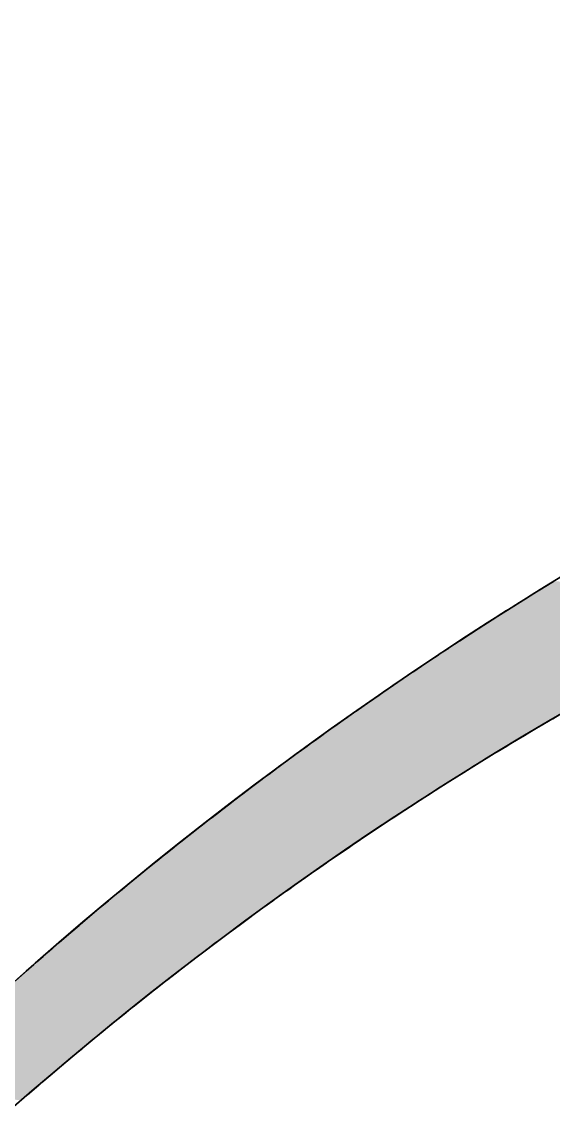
# Model space of a CAD drawing. Header units: inches. Extents: x -225 to -89, y -302 to -258.
# Drawn here: x -170.415 to -170.128, y -268.923 to -268.331 of the extents above; entities that cross this region are included whole.
import ezdxf

# ---------------------------------------------------------------- set-up
doc = ezdxf.new("R2010")
doc.units = ezdxf.units.IN
doc.header["$MEASUREMENT"] = 0
doc.layers.add('A-Elev-Line-01', color=252, linetype='Continuous', lineweight=35)

# ---------------------------------------------------------------- blocks, each defined once
blk = doc.blocks.new('*U22')
at = {"color": 40, "linetype": 'Continuous'}
for p, q in [((338.46, 350.12), (335.48, 348.28)), ((331.38, 345.75), (329.5, 344.57)), ((332.49, 346.43), (331.38, 345.75)), ((335.18, 348.1), (332.49, 346.43)), ((335.48, 348.28), (335.18, 348.1)), ((326.5, 342.69), (323.82, 341)), ((327.6, 343.38), (326.5, 342.69)), ((329.5, 344.57), (327.6, 343.38)), ((320.06, 338.61), (317.49, 336.96)), ((320.5, 338.89), (320.06, 338.61)), ((323.5, 340.8), (320.5, 338.89)), ((323.82, 341), (323.5, 340.8)), ((314.48, 335.03), (312.55, 333.78)), ((316.3, 336.2), (314.48, 335.03)), ((317.49, 336.96), (316.3, 336.2)), ((308.45, 331.11), (305.43, 329.13)), ((308.81, 331.34), (308.45, 331.11)), ((311.47, 333.07), (308.81, 331.34)), ((312.55, 333.78), (311.47, 333.07)), ((305.08, 328.9), (302.41, 327.13)), ((305.43, 329.13), (305.08, 328.9)), ((299.39, 325.12), (297.65, 323.96)), ((301.36, 326.43), (299.39, 325.12)), ((302.41, 327.13), (301.36, 326.43)), ((293.34, 321.05), (290.31, 319)), ((293.95, 321.47), (293.34, 321.05)), ((296.37, 323.09), (293.95, 321.47)), ((297.65, 323.96), (296.37, 323.09)), ((290.25, 318.96), (287.28, 316.93)), ((290.31, 319), (290.25, 318.96)), ((282.89, 313.91), (281.22, 312.76)), ((284.25, 314.85), (282.89, 313.91)), ((286.57, 316.44), (284.25, 314.85)), ((287.28, 316.93), (286.57, 316.44)), ((278.19, 310.64), (275.57, 308.81)), ((279.23, 311.37), (278.19, 310.64)), ((281.22, 312.76), (279.23, 311.37)), ((275.16, 308.52), (272.12, 306.38)), ((275.57, 308.81), (275.16, 308.52)), ((341.89, 308.52), (338.21, 306.38)), ((268.29, 303.65), (266.06, 302.06)), ((269.09, 304.23), (268.29, 303.65)), ((271.92, 306.24), (269.09, 304.23)), ((272.12, 306.38), (271.92, 306.24)), ((333.57, 303.65), (330.87, 302.06)), ((334.54, 304.23), (333.57, 303.65)), ((337.97, 306.24), (334.54, 304.23)), ((338.21, 306.38), (337.97, 306.24)), ((263.03, 299.88), (261.04, 298.44)), ((264.66, 301.06), (263.03, 299.88)), ((266.06, 302.06), (264.66, 301.06)), ((327.22, 299.88), (324.84, 298.44)), ((329.19, 301.06), (327.22, 299.88)), ((330.87, 302.06), (329.19, 301.06)), ((259.99, 297.68), (257.43, 295.82)), ((261.04, 298.44), (259.99, 297.68)), ((323.57, 297.68), (320.5, 295.82)), ((324.84, 298.44), (323.57, 297.68)), ((253.83, 293.18), (250.9, 291.01)), ((253.93, 293.25), (253.83, 293.18)), ((256.96, 295.48), (253.93, 293.25)), ((257.43, 295.82), (256.96, 295.48)), ((316.19, 293.18), (312.68, 291.01)), ((316.31, 293.25), (316.19, 293.18)), ((319.93, 295.48), (316.31, 293.25)), ((320.5, 295.82), (319.93, 295.48)), ((250.24, 290.53), (247.87, 288.76)), ((250.9, 291.01), (250.24, 290.53)), ((311.91, 290.53), (309.07, 288.76)), ((312.68, 291.01), (311.91, 290.53)), ((244.84, 286.5), (243.09, 285.19)), ((246.66, 287.86), (244.84, 286.5)), ((247.87, 288.76), (246.66, 287.86)), ((305.47, 286.5), (303.4, 285.19)), ((307.64, 287.86), (305.47, 286.5)), ((309.07, 288.76), (307.64, 287.86)), ((239.53, 282.5), (238.79, 281.93)), ((241.82, 284.22), (239.53, 282.5)), ((243.09, 285.19), (241.82, 284.22)), ((299.18, 282.5), (298.29, 281.93)), ((301.88, 284.22), (299.18, 282.5)), ((303.4, 285.19), (301.88, 284.22)), ((235.76, 279.62), (232.74, 277.3)), ((235.98, 279.79), (235.76, 279.62)), ((238.79, 281.93), (235.98, 279.79)), ((294.71, 279.62), (291.14, 277.3)), ((294.98, 279.79), (294.71, 279.62)), ((298.29, 281.93), (294.98, 279.79)), ((232.45, 277.07), (229.72, 274.97)), ((232.74, 277.3), (232.45, 277.07)), ((290.8, 277.07), (287.59, 274.97)), ((291.14, 277.3), (290.8, 277.07)), ((226.71, 272.62), (225.4, 271.6)), ((228.92, 274.34), (226.71, 272.62)), ((229.72, 274.97), (228.92, 274.34)), ((284.04, 272.62), (282.5, 271.6)), ((286.64, 274.34), (284.04, 272.62)), ((287.59, 274.97), (286.64, 274.34)), ((221.89, 268.84), (220.68, 267.88)), ((223.69, 270.26), (221.89, 268.84)), ((225.4, 271.6), (223.69, 270.26)), ((278.39, 268.84), (276.96, 267.88)), ((280.49, 270.26), (278.39, 268.84)), ((282.5, 271.6), (280.49, 270.26)), ((217.67, 265.5), (214.9, 263.29)), ((218.39, 266.07), (217.67, 265.5)), ((220.68, 267.88), (218.39, 266.07)), ((273.44, 265.5), (270.21, 263.29)), ((274.29, 266.07), (273.44, 265.5)), ((276.96, 267.88), (274.29, 266.07)), ((214.66, 263.09), (211.65, 260.68)), ((214.9, 263.29), (214.66, 263.09)), ((269.93, 263.09), (266.42, 260.68)), ((270.21, 263.29), (269.93, 263.09)), ((208.65, 258.25), (207.95, 257.69)), ((211.42, 260.5), (208.65, 258.25)), ((211.65, 260.68), (211.42, 260.5)), ((262.93, 258.25), (262.12, 257.69)), ((266.16, 260.5), (262.93, 258.25)), ((266.42, 260.68), (266.16, 260.5)), ((204.49, 254.87), (202.65, 253.35)), ((205.65, 255.81), (204.49, 254.87)), ((207.95, 257.69), (205.65, 255.81)), ((258.11, 254.87), (255.97, 253.35)), ((259.44, 255.81), (258.11, 254.87)), ((262.12, 257.69), (259.44, 255.81)), ((201.05, 252.03), (199.66, 250.88)), ((202.65, 253.35), (201.05, 252.03)), ((254.11, 252.03), (252.5, 250.88)), ((255.97, 253.35), (254.11, 252.03)), ((196.67, 248.4), (194.18, 246.33)), ((197.61, 249.19), (196.67, 248.4)), ((199.66, 250.88), (197.61, 249.19)), ((249.04, 248.4), (246.17, 246.33)), ((250.13, 249.19), (249.04, 248.4)), ((252.5, 250.88), (250.13, 249.19)), ((193.69, 245.91), (190.77, 243.46)), ((194.18, 246.33), (193.69, 245.91)), ((245.59, 245.91), (242.23, 243.46)), ((246.17, 246.33), (245.59, 245.91)), ((187.36, 240.57), (184.75, 238.34)), ((187.73, 240.88), (187.36, 240.57)), ((190.7, 243.4), (187.73, 240.88)), ((190.77, 243.46), (190.7, 243.4)), ((238.32, 240.57), (235.31, 238.34)), ((238.73, 240.88), (238.32, 240.57)), ((242.16, 243.4), (238.73, 240.88)), ((242.23, 243.46), (242.16, 243.4)), ((183.97, 237.67), (181.78, 235.79)), ((184.75, 238.34), (183.97, 237.67)), ((234.42, 237.67), (231.9, 235.79)), ((235.31, 238.34), (234.42, 237.67)), ((180.59, 234.76), (178.82, 233.23)), ((181.78, 235.79), (180.59, 234.76)), ((230.53, 234.76), (228.5, 233.23)), ((231.9, 235.79), (230.53, 234.76)), ((175.86, 230.66), (173.85, 228.91)), ((177.21, 231.84), (175.86, 230.66)), ((178.82, 233.23), (177.21, 231.84)), ((225.11, 230.66), (222.83, 228.91)), ((226.67, 231.84), (225.11, 230.66)), ((228.5, 233.23), (226.67, 231.84)), ((172.9, 228.07), (170.5, 225.96)), ((173.85, 228.91), (172.9, 228.07)), ((221.73, 228.07), (219, 225.96)), ((222.83, 228.91), (221.73, 228.07)), ((169.95, 225.47), (167.16, 223)), ((170.5, 225.96), (169.95, 225.47)), ((218.36, 225.47), (215.19, 223)), ((219, 225.96), (218.36, 225.47)), ((211.4, 220.03), (208.32, 217.59)), ((211.65, 220.23), (211.4, 220.03)), ((215, 222.86), (211.65, 220.23)), ((215.19, 223), (215, 222.86)), ((207.63, 217.05), (204.99, 214.94)), ((208.32, 217.59), (207.63, 217.05)), ((203.88, 214.05), (201.67, 212.28)), ((204.99, 214.94), (203.88, 214.05)), ((198.36, 209.6), (196.43, 208.02)), ((200.14, 211.04), (198.36, 209.6)), ((201.67, 212.28), (200.14, 211.04)), ((195.06, 206.91), (192.73, 204.99)), ((196.43, 208.02), (195.06, 206.91)), ((191.77, 204.21), (189.05, 201.95)), ((192.73, 204.99), (191.77, 204.21)), ((185.23, 198.76), (181.97, 196.02)), ((185.38, 198.89), (185.23, 198.76)), ((188.5, 201.49), (185.38, 198.89)), ((189.05, 201.95), (188.5, 201.49)), ((181.74, 195.82), (178.73, 193.27)), ((181.97, 196.02), (181.74, 195.82)), ((178.11, 192.74), (175.49, 190.51)), ((178.73, 193.27), (178.11, 192.74)), ((174.5, 189.65), (172.27, 187.73)), ((175.49, 190.51), (174.5, 189.65)), ((170.91, 186.55), (169.05, 184.94)), ((172.27, 187.73), (170.91, 186.55))]:
    blk.add_line(p, q, dxfattribs=at)
for points in [[(338.46, 350.12), (335.48, 348.28), (417.12, 348.28)], [(331.38, 345.75), (329.5, 344.57), (409.46, 344.57)], [(332.49, 346.43), (331.38, 345.75), (411.88, 345.75)], [(335.18, 348.1), (332.49, 346.43), (413.29, 346.43)], [(335.48, 348.28), (335.18, 348.1), (416.74, 348.1)], [(326.5, 342.69), (323.82, 341), (402.25, 341)], [(327.6, 343.38), (326.5, 342.69), (405.65, 342.69)], [(329.5, 344.57), (327.6, 343.38), (407.05, 343.38)], [(320.06, 338.61), (317.49, 336.96), (394.23, 336.96)], [(320.5, 338.89), (320.06, 338.61), (397.48, 338.61)], [(323.5, 340.8), (320.5, 338.89), (398.03, 338.89)], [(323.82, 341), (323.5, 340.8), (401.83, 340.8)], [(314.48, 335.03), (312.55, 333.78), (388.03, 333.78)], [(316.3, 336.2), (314.48, 335.03), (390.44, 335.03)], [(317.49, 336.96), (316.3, 336.2), (392.74, 336.2)], [(308.45, 331.11), (305.43, 329.13), (379.12, 329.13)], [(308.81, 331.34), (308.45, 331.11), (382.89, 331.11)], [(311.47, 333.07), (308.81, 331.34), (383.34, 331.34)], [(312.55, 333.78), (311.47, 333.07), (386.66, 333.07)], [(305.08, 328.9), (302.41, 327.13), (375.36, 327.13)], [(305.43, 329.13), (305.08, 328.9), (378.69, 328.9)], [(299.39, 325.12), (297.65, 323.96), (369.46, 323.96)], [(301.36, 326.43), (299.39, 325.12), (371.61, 325.12)], [(302.41, 327.13), (301.36, 326.43), (374.06, 326.43)], [(293.34, 321.05), (290.31, 319), (360.41, 319)], [(293.95, 321.47), (293.34, 321.05), (364.13, 321.05)], [(296.37, 323.09), (293.95, 321.47), (364.89, 321.47)], [(297.65, 323.96), (296.37, 323.09), (367.87, 323.09)], [(290.25, 318.96), (287.28, 316.93), (356.69, 316.93)], [(290.31, 319), (290.25, 318.96), (360.33, 318.96)], [(282.89, 313.91), (281.22, 312.76), (349.27, 312.76)], [(284.25, 314.85), (282.89, 313.91), (351.32, 313.91)], [(286.57, 316.44), (284.25, 314.85), (352.97, 314.85)], [(287.28, 316.93), (286.57, 316.44), (355.81, 316.44)], [(278.19, 310.64), (275.57, 308.81), (342.39, 308.81)], [(279.23, 311.37), (278.19, 310.64), (345.57, 310.64)], [(281.22, 312.76), (279.23, 311.37), (346.84, 311.37)], [(275.16, 308.52), (272.12, 306.38), (338.21, 306.38)], [(275.57, 308.81), (275.16, 308.52), (341.89, 308.52)], [(268.29, 303.65), (266.06, 302.06), (330.87, 302.06)], [(269.09, 304.23), (268.29, 303.65), (333.57, 303.65)], [(271.92, 306.24), (269.09, 304.23), (334.54, 304.23)], [(272.12, 306.38), (271.92, 306.24), (337.97, 306.24)], [(263.03, 299.88), (261.04, 298.44), (324.84, 298.44)], [(264.66, 301.06), (263.03, 299.88), (327.22, 299.88)], [(266.06, 302.06), (264.66, 301.06), (329.19, 301.06)], [(259.99, 297.68), (257.43, 295.82), (320.5, 295.82)], [(261.04, 298.44), (259.99, 297.68), (323.57, 297.68)], [(253.83, 293.18), (250.9, 291.01), (312.68, 291.01)], [(253.93, 293.25), (253.83, 293.18), (316.19, 293.18)], [(256.96, 295.48), (253.93, 293.25), (316.31, 293.25)], [(257.43, 295.82), (256.96, 295.48), (319.93, 295.48)], [(250.24, 290.53), (247.87, 288.76), (309.07, 288.76)], [(250.9, 291.01), (250.24, 290.53), (311.91, 290.53)], [(244.84, 286.5), (243.09, 285.19), (303.4, 285.19)], [(246.66, 287.86), (244.84, 286.5), (305.47, 286.5)], [(247.87, 288.76), (246.66, 287.86), (307.64, 287.86)], [(239.53, 282.5), (238.79, 281.93), (298.29, 281.93)], [(241.82, 284.22), (239.53, 282.5), (299.18, 282.5)], [(243.09, 285.19), (241.82, 284.22), (301.88, 284.22)], [(235.76, 279.62), (232.74, 277.3), (291.14, 277.3)], [(235.98, 279.79), (235.76, 279.62), (294.71, 279.62)], [(238.79, 281.93), (235.98, 279.79), (294.98, 279.79)], [(232.45, 277.07), (229.72, 274.97), (287.59, 274.97)], [(232.74, 277.3), (232.45, 277.07), (290.8, 277.07)], [(226.71, 272.62), (225.4, 271.6), (282.5, 271.6)], [(228.92, 274.34), (226.71, 272.62), (284.04, 272.62)], [(229.72, 274.97), (228.92, 274.34), (286.64, 274.34)], [(221.89, 268.84), (220.68, 267.88), (276.96, 267.88)], [(223.69, 270.26), (221.89, 268.84), (278.39, 268.84)], [(225.4, 271.6), (223.69, 270.26), (280.49, 270.26)], [(217.67, 265.5), (214.9, 263.29), (270.21, 263.29)], [(218.39, 266.07), (217.67, 265.5), (273.44, 265.5)], [(220.68, 267.88), (218.39, 266.07), (274.29, 266.07)], [(214.66, 263.09), (211.65, 260.68), (266.42, 260.68)], [(214.9, 263.29), (214.66, 263.09), (269.93, 263.09)], [(208.65, 258.25), (207.95, 257.69), (262.12, 257.69)], [(211.42, 260.5), (208.65, 258.25), (262.93, 258.25)], [(211.65, 260.68), (211.42, 260.5), (266.16, 260.5)], [(204.49, 254.87), (202.65, 253.35), (255.97, 253.35)], [(205.65, 255.81), (204.49, 254.87), (258.11, 254.87)], [(207.95, 257.69), (205.65, 255.81), (259.44, 255.81)], [(201.05, 252.03), (199.66, 250.88), (252.5, 250.88)], [(202.65, 253.35), (201.05, 252.03), (254.11, 252.03)], [(196.67, 248.4), (194.18, 246.33), (246.17, 246.33)], [(197.61, 249.19), (196.67, 248.4), (249.04, 248.4)], [(199.66, 250.88), (197.61, 249.19), (250.13, 249.19)], [(193.69, 245.91), (190.77, 243.46), (242.23, 243.46)], [(194.18, 246.33), (193.69, 245.91), (245.59, 245.91)], [(187.36, 240.57), (184.75, 238.34), (235.31, 238.34)], [(187.73, 240.88), (187.36, 240.57), (238.32, 240.57)], [(190.7, 243.4), (187.73, 240.88), (238.73, 240.88)], [(190.77, 243.46), (190.7, 243.4), (242.16, 243.4)], [(183.97, 237.67), (181.78, 235.79), (231.9, 235.79)], [(184.75, 238.34), (183.97, 237.67), (234.42, 237.67)], [(180.59, 234.76), (178.82, 233.23), (228.5, 233.23)], [(181.78, 235.79), (180.59, 234.76), (230.53, 234.76)], [(175.86, 230.66), (173.85, 228.91), (222.83, 228.91)], [(177.21, 231.84), (175.86, 230.66), (225.11, 230.66)], [(178.82, 233.23), (177.21, 231.84), (226.67, 231.84)], [(172.9, 228.07), (170.5, 225.96), (219, 225.96)], [(173.85, 228.91), (172.9, 228.07), (221.73, 228.07)], [(169.95, 225.47), (167.16, 223), (215.19, 223)], [(170.5, 225.96), (169.95, 225.47), (218.36, 225.47)], [(163.83, 220.03), (161.12, 217.59), (208.32, 217.59)], [(164.05, 220.23), (163.83, 220.03), (211.4, 220.03)], [(167, 222.86), (164.05, 220.23), (211.65, 220.23)], [(167.16, 223), (167, 222.86), (215, 222.86)], [(160.51, 217.05), (158.19, 214.94), (204.99, 214.94)], [(161.12, 217.59), (160.51, 217.05), (207.63, 217.05)], [(157.2, 214.05), (155.26, 212.28), (201.67, 212.28)], [(158.19, 214.94), (157.2, 214.05), (203.88, 214.05)], [(152.34, 209.6), (150.62, 208.02), (196.43, 208.02)], [(153.91, 211.04), (152.34, 209.6), (198.36, 209.6)], [(155.26, 212.28), (153.91, 211.04), (200.14, 211.04)], [(149.42, 206.91), (147.35, 204.99), (192.73, 204.99)], [(150.62, 208.02), (149.42, 206.91), (195.06, 206.91)], [(146.51, 204.21), (144.09, 201.95), (189.05, 201.95)], [(147.35, 204.99), (146.51, 204.21), (191.77, 204.21)], [(140.7, 198.76), (137.81, 196.02), (181.97, 196.02)], [(140.84, 198.89), (140.7, 198.76), (185.23, 198.76)], [(143.6, 201.49), (140.84, 198.89), (185.38, 198.89)], [(144.09, 201.95), (143.6, 201.49), (188.5, 201.49)], [(137.6, 195.82), (134.92, 193.27), (178.73, 193.27)], [(137.81, 196.02), (137.6, 195.82), (181.74, 195.82)], [(134.37, 192.74), (132.04, 190.51), (175.49, 190.51)], [(134.92, 193.27), (134.37, 192.74), (178.11, 192.74)], [(131.15, 189.65), (129.17, 187.73), (172.27, 187.73)], [(132.04, 190.51), (131.15, 189.65), (174.5, 189.65)], [(129.17, 187.73), (127.94, 186.55), (170.91, 186.55)]]:
    blk.add_solid(points, dxfattribs=at)
at = {"color": 40, "linetype": 'Continuous', "extrusion": (0, 0, -1)}
for points in [[(-331.38, 345.75), (-411.88, 345.75), (-409.46, 344.57)], [(-332.49, 346.43), (-413.29, 346.43), (-411.88, 345.75)], [(-335.18, 348.1), (-416.74, 348.1), (-413.29, 346.43)], [(-335.48, 348.28), (-417.12, 348.28), (-416.74, 348.1)], [(-326.5, 342.69), (-405.65, 342.69), (-402.25, 341)], [(-327.6, 343.38), (-407.05, 343.38), (-405.65, 342.69)], [(-329.5, 344.57), (-409.46, 344.57), (-407.05, 343.38)], [(-320.06, 338.61), (-397.48, 338.61), (-394.23, 336.96)], [(-320.5, 338.89), (-398.03, 338.89), (-397.48, 338.61)], [(-323.5, 340.8), (-401.83, 340.8), (-398.03, 338.89)], [(-323.82, 341), (-402.25, 341), (-401.83, 340.8)], [(-314.48, 335.03), (-390.44, 335.03), (-388.03, 333.78)], [(-316.3, 336.2), (-392.74, 336.2), (-390.44, 335.03)], [(-317.49, 336.96), (-394.23, 336.96), (-392.74, 336.2)], [(-308.45, 331.11), (-382.89, 331.11), (-379.12, 329.13)], [(-308.81, 331.34), (-383.34, 331.34), (-382.89, 331.11)], [(-311.47, 333.07), (-386.66, 333.07), (-383.34, 331.34)], [(-312.55, 333.78), (-388.03, 333.78), (-386.66, 333.07)], [(-305.08, 328.9), (-378.69, 328.9), (-375.36, 327.13)], [(-305.43, 329.13), (-379.12, 329.13), (-378.69, 328.9)], [(-299.39, 325.12), (-371.61, 325.12), (-369.46, 323.96)], [(-301.36, 326.43), (-374.06, 326.43), (-371.61, 325.12)], [(-302.41, 327.13), (-375.36, 327.13), (-374.06, 326.43)], [(-293.34, 321.05), (-364.13, 321.05), (-360.41, 319)], [(-293.95, 321.47), (-364.89, 321.47), (-364.13, 321.05)], [(-296.37, 323.09), (-367.87, 323.09), (-364.89, 321.47)], [(-297.65, 323.96), (-369.46, 323.96), (-367.87, 323.09)], [(-290.25, 318.96), (-360.33, 318.96), (-356.69, 316.93)], [(-290.31, 319), (-360.41, 319), (-360.33, 318.96)], [(-282.89, 313.91), (-351.32, 313.91), (-349.27, 312.76)], [(-284.25, 314.85), (-352.97, 314.85), (-351.32, 313.91)], [(-286.57, 316.44), (-355.81, 316.44), (-352.97, 314.85)], [(-287.28, 316.93), (-356.69, 316.93), (-355.81, 316.44)], [(-278.19, 310.64), (-345.57, 310.64), (-342.39, 308.81)], [(-279.23, 311.37), (-346.84, 311.37), (-345.57, 310.64)], [(-281.22, 312.76), (-349.27, 312.76), (-346.84, 311.37)], [(-275.16, 308.52), (-341.89, 308.52), (-338.21, 306.38)], [(-275.57, 308.81), (-342.39, 308.81), (-341.89, 308.52)], [(-268.29, 303.65), (-333.57, 303.65), (-330.87, 302.06)], [(-269.09, 304.23), (-334.54, 304.23), (-333.57, 303.65)], [(-271.92, 306.24), (-337.97, 306.24), (-334.54, 304.23)], [(-272.12, 306.38), (-338.21, 306.38), (-337.97, 306.24)], [(-263.03, 299.88), (-327.22, 299.88), (-324.84, 298.44)], [(-264.66, 301.06), (-329.19, 301.06), (-327.22, 299.88)], [(-266.06, 302.06), (-330.87, 302.06), (-329.19, 301.06)], [(-259.99, 297.68), (-323.57, 297.68), (-320.5, 295.82)], [(-261.04, 298.44), (-324.84, 298.44), (-323.57, 297.68)], [(-253.83, 293.18), (-316.19, 293.18), (-312.68, 291.01)], [(-253.93, 293.25), (-316.31, 293.25), (-316.19, 293.18)], [(-256.96, 295.48), (-319.93, 295.48), (-316.31, 293.25)], [(-257.43, 295.82), (-320.5, 295.82), (-319.93, 295.48)], [(-250.24, 290.53), (-311.91, 290.53), (-309.07, 288.76)], [(-250.9, 291.01), (-312.68, 291.01), (-311.91, 290.53)], [(-244.84, 286.5), (-305.47, 286.5), (-303.4, 285.19)], [(-246.66, 287.86), (-307.64, 287.86), (-305.47, 286.5)], [(-247.87, 288.76), (-309.07, 288.76), (-307.64, 287.86)], [(-239.53, 282.5), (-299.18, 282.5), (-298.29, 281.93)], [(-241.82, 284.22), (-301.88, 284.22), (-299.18, 282.5)], [(-243.09, 285.19), (-303.4, 285.19), (-301.88, 284.22)], [(-235.76, 279.62), (-294.71, 279.62), (-291.14, 277.3)], [(-235.98, 279.79), (-294.98, 279.79), (-294.71, 279.62)], [(-238.79, 281.93), (-298.29, 281.93), (-294.98, 279.79)], [(-232.45, 277.07), (-290.8, 277.07), (-287.59, 274.97)], [(-232.74, 277.3), (-291.14, 277.3), (-290.8, 277.07)], [(-226.71, 272.62), (-284.04, 272.62), (-282.5, 271.6)], [(-228.92, 274.34), (-286.64, 274.34), (-284.04, 272.62)], [(-229.72, 274.97), (-287.59, 274.97), (-286.64, 274.34)], [(-221.89, 268.84), (-278.39, 268.84), (-276.96, 267.88)], [(-223.69, 270.26), (-280.49, 270.26), (-278.39, 268.84)], [(-225.4, 271.6), (-282.5, 271.6), (-280.49, 270.26)], [(-217.67, 265.5), (-273.44, 265.5), (-270.21, 263.29)], [(-218.39, 266.07), (-274.29, 266.07), (-273.44, 265.5)], [(-220.68, 267.88), (-276.96, 267.88), (-274.29, 266.07)], [(-214.66, 263.09), (-269.93, 263.09), (-266.42, 260.68)], [(-214.9, 263.29), (-270.21, 263.29), (-269.93, 263.09)], [(-208.65, 258.25), (-262.93, 258.25), (-262.12, 257.69)], [(-211.42, 260.5), (-266.16, 260.5), (-262.93, 258.25)], [(-211.65, 260.68), (-266.42, 260.68), (-266.16, 260.5)], [(-204.49, 254.87), (-258.11, 254.87), (-255.97, 253.35)], [(-205.65, 255.81), (-259.44, 255.81), (-258.11, 254.87)], [(-207.95, 257.69), (-262.12, 257.69), (-259.44, 255.81)], [(-201.05, 252.03), (-254.11, 252.03), (-252.5, 250.88)], [(-202.65, 253.35), (-255.97, 253.35), (-254.11, 252.03)], [(-196.67, 248.4), (-249.04, 248.4), (-246.17, 246.33)], [(-197.61, 249.19), (-250.13, 249.19), (-249.04, 248.4)], [(-199.66, 250.88), (-252.5, 250.88), (-250.13, 249.19)], [(-193.69, 245.91), (-245.59, 245.91), (-242.23, 243.46)], [(-194.18, 246.33), (-246.17, 246.33), (-245.59, 245.91)], [(-187.36, 240.57), (-238.32, 240.57), (-235.31, 238.34)], [(-187.73, 240.88), (-238.73, 240.88), (-238.32, 240.57)], [(-190.7, 243.4), (-242.16, 243.4), (-238.73, 240.88)], [(-190.77, 243.46), (-242.23, 243.46), (-242.16, 243.4)], [(-183.97, 237.67), (-234.42, 237.67), (-231.9, 235.79)], [(-184.75, 238.34), (-235.31, 238.34), (-234.42, 237.67)], [(-180.59, 234.76), (-230.53, 234.76), (-228.5, 233.23)], [(-181.78, 235.79), (-231.9, 235.79), (-230.53, 234.76)], [(-175.86, 230.66), (-225.11, 230.66), (-222.83, 228.91)], [(-177.21, 231.84), (-226.67, 231.84), (-225.11, 230.66)], [(-178.82, 233.23), (-228.5, 233.23), (-226.67, 231.84)], [(-172.9, 228.07), (-221.73, 228.07), (-219, 225.96)], [(-173.85, 228.91), (-222.83, 228.91), (-221.73, 228.07)], [(-169.95, 225.47), (-218.36, 225.47), (-215.19, 223)], [(-170.5, 225.96), (-219, 225.96), (-218.36, 225.47)], [(-163.83, 220.03), (-211.4, 220.03), (-208.32, 217.59)], [(-164.05, 220.23), (-211.65, 220.23), (-211.4, 220.03)], [(-167, 222.86), (-215, 222.86), (-211.65, 220.23)], [(-167.16, 223), (-215.19, 223), (-215, 222.86)], [(-160.51, 217.05), (-207.63, 217.05), (-204.99, 214.94)], [(-161.12, 217.59), (-208.32, 217.59), (-207.63, 217.05)], [(-157.2, 214.05), (-203.88, 214.05), (-201.67, 212.28)], [(-158.19, 214.94), (-204.99, 214.94), (-203.88, 214.05)], [(-152.34, 209.6), (-198.36, 209.6), (-196.43, 208.02)], [(-153.91, 211.04), (-200.14, 211.04), (-198.36, 209.6)], [(-155.26, 212.28), (-201.67, 212.28), (-200.14, 211.04)], [(-149.42, 206.91), (-195.06, 206.91), (-192.73, 204.99)], [(-150.62, 208.02), (-196.43, 208.02), (-195.06, 206.91)], [(-146.51, 204.21), (-191.77, 204.21), (-189.05, 201.95)], [(-147.35, 204.99), (-192.73, 204.99), (-191.77, 204.21)], [(-140.7, 198.76), (-185.23, 198.76), (-181.97, 196.02)], [(-140.84, 198.89), (-185.38, 198.89), (-185.23, 198.76)], [(-143.6, 201.49), (-188.5, 201.49), (-185.38, 198.89)], [(-144.09, 201.95), (-189.05, 201.95), (-188.5, 201.49)], [(-137.6, 195.82), (-181.74, 195.82), (-178.73, 193.27)], [(-137.81, 196.02), (-181.97, 196.02), (-181.74, 195.82)], [(-134.37, 192.74), (-178.11, 192.74), (-175.49, 190.51)], [(-134.92, 193.27), (-178.73, 193.27), (-178.11, 192.74)], [(-131.15, 189.65), (-174.5, 189.65), (-172.27, 187.73)], [(-132.04, 190.51), (-175.49, 190.51), (-174.5, 189.65)], [(-127.94, 186.55), (-170.91, 186.55), (-169.05, 184.94)], [(-129.17, 187.73), (-172.27, 187.73), (-170.91, 186.55)]]:
    blk.add_solid(points, dxfattribs=at)
blk = doc.blocks.new('144')
at = {"color": 40}
for points in [[(-313.77393, 39.07463, -0.236916), (-314.87424, 38.89235, 0.038066), (-316.0237, 39.17285, 0.273379), (-317.92893, 38.31727, 0.83373), (-317.90032, 38.28806, 0.108094)], [(-313.75153, 39.04671, -0.325088), (-314.91641, 38.76004, 0.037979), (-316.04269, 39.03525, 0.288212), (-317.90032, 38.28806, 0.260526)]]:
    blk.add_lwpolyline(points, format="xyb", dxfattribs=at)
at = {"color": 40, "linetype": 'Continuous', "xscale": 0.0016989692132326, "yscale": 0.0016989692132326, "zscale": 0.0016989692132326}
blk.add_blockref('*U22', (-317.90032, 38.28806), dxfattribs=at)

msp = doc.modelspace()

# ---------------------------------------------------------------- block references
at = {"layer": 'A-Elev-Line-01'}
msp.add_blockref('144', (147.19772, -307.51684), dxfattribs=at)

doc.saveas('drawing.dxf')
